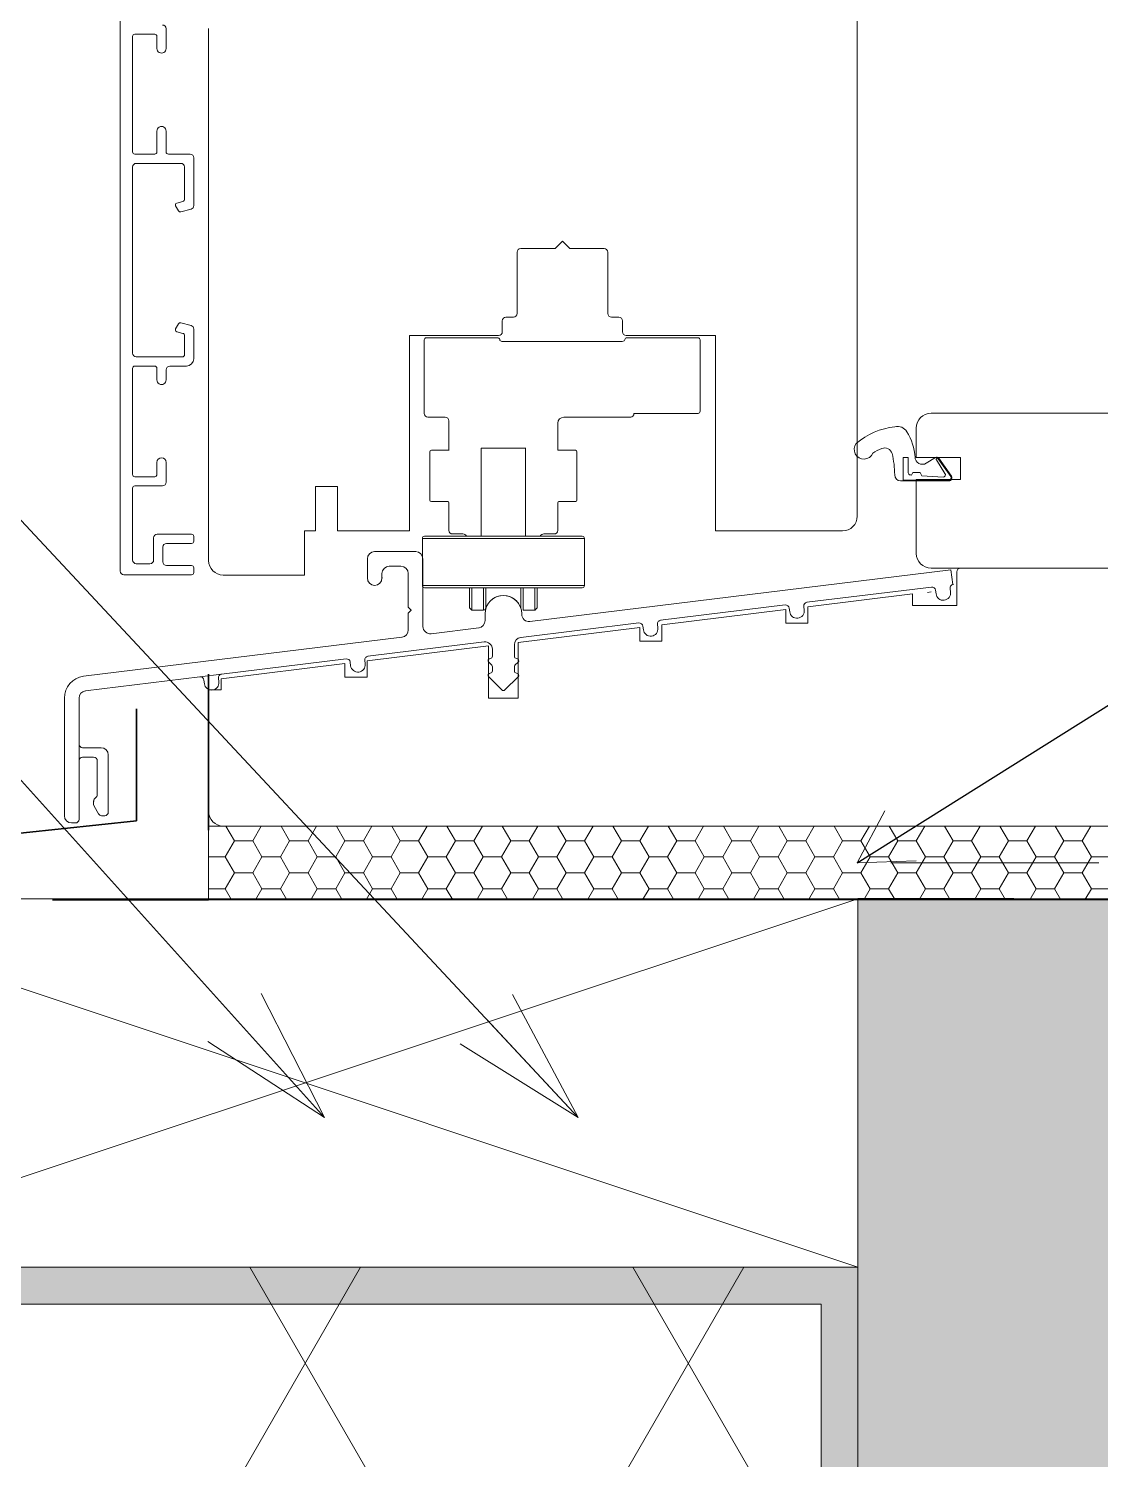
# Model space of a CAD drawing. Header units: millimetres. Extents: x 1016 to 3347, y -920 to 918.
# Drawn here: x 1991.4 to 2136.8, y -96.1 to 98 of the extents above; entities that cross this region are included whole.
import ezdxf

# ---------------------------------------------------------------- set-up
doc = ezdxf.new("R2010")
doc.units = ezdxf.units.MM
doc.header["$MEASUREMENT"] = 0
doc.linetypes.add('Dashed', pattern=[42.333333333324, 21.166666666662, -21.166666666662])
doc.linetypes.add('Hidden Line (2)', pattern=[39.122222328186, 28.222222328186, -10.9])
for name, color, linetype, lineweight in [('0_Pen_No__1', 7, 'Continuous', 13), ('0_Pen_No__21', 7, 'Continuous', 35), ('Annotation - Label_Pen_No__2', 8, 'Continuous', 15), ('New_0_Pen_No__1', 7, 'Continuous', 13), ('New_0_Pen_No__26', 5, 'Continuous', 35), ('New_Drawing & Figure_Pen_No__1', 7, 'Continuous', 13), ('New_Structural - Bearing_Pen_No__1', 7, 'Continuous', 13)]:
    doc.layers.add(name, color=color, linetype=linetype, lineweight=lineweight)
for name, color, linetype, lineweight, true_color in [('0_Pen_No__145', 7, 'Continuous', 20, 0x0077b0), ('katused_KONSTR_Pen_No__161', 7, 'Continuous', 13, 0x6a6a6a), ('New_Drawing & Figure_Pen_No__61', 7, 'Continuous', 20, 0x6a6a6a)]:
    doc.layers.add(name, color=color, linetype=linetype, lineweight=lineweight, true_color=true_color)
doc.dimstyles.new('GENERATED_STYLE__1', dxfattribs={"dimtxt": 0.18, "dimasz": 7.6, "dimexe": 0.18, "dimexo": 0.0625, "dimgap": 0, "dimtad": 0, "dimtih": 1, "dimtoh": 1, "dimdec": 4, "dimzin": 0, "dimdsep": 46, "dimcen": 0.09, "dimadec": 0, "dimazin": 0, "dimtfac": 1, "dimtdec": 4, "dimtmove": 0, "dimatfit": 3, "dimldrblk": 'ARROWHEAD_14', "dimfxl": 0, "dimtolj": 1, "dimtzin": 0, "dimarcsym": 0})
doc.dimstyles.new('GENERATED_STYLE__2', dxfattribs={"dimtxt": 0.18, "dimasz": 18.24, "dimexe": 0.18, "dimexo": 0.0625, "dimgap": 0, "dimtad": 0, "dimtih": 1, "dimtoh": 1, "dimdec": 4, "dimzin": 0, "dimdsep": 46, "dimcen": 0.09, "dimadec": 0, "dimazin": 0, "dimtfac": 1, "dimtdec": 4, "dimtmove": 0, "dimatfit": 3, "dimldrblk": 'ARROWHEAD_3', "dimfxl": 0, "dimtolj": 1, "dimtzin": 0, "dimarcsym": 0})

# ---------------------------------------------------------------- blocks, each defined once
blk = doc.blocks.new('ARROWHEAD_3')
at = {"color": 0, "linetype": 'Continuous', "lineweight": 0}
blk.add_line((0, 0), (-1, 0), dxfattribs=at)
at = {"color": 0, "linetype": 'Continuous', "lineweight": 0, "flags": 128}
blk.add_lwpolyline([(-1, 0.2679), (0, 0), (-1, -0.2679)], dxfattribs=at)
blk = doc.blocks.new('ARROWHEAD_14')
at = {"color": 0, "linetype": 'Continuous', "lineweight": 0}
blk.add_line((0, 0), (-1, 0), dxfattribs=at)
at = {"color": 0, "linetype": 'Continuous', "lineweight": 0, "flags": 128}
blk.add_lwpolyline([(-0.9093, 0.525), (0, 0), (-0.9093, -0.525)], dxfattribs=at)

msp = doc.modelspace()

# ---------------------------------------------------------------- hatches: boundary and pattern name
at = {"layer": 'katused_KONSTR_Pen_No__161', "linetype": 'Continuous', "lineweight": 13, "true_color": 0x6a6a6a}
h = msp.add_hatch(dxfattribs=at)
h.set_pattern_fill('Hexagonal_0001', color=251, style=0, pattern_type=2)
h.set_pattern_definition([(359.9999999999998, (1996.850432478696, -16.48381253757303), (0, 4.330127083446177), [2.500000037253468, -5.000000074506937]), (359.9999999999998, (2000.600432534576, -18.64887604043707), (0, 4.330127083446177), [2.500000037253468, -5.000000074506937]), (300.0000000000049, (1999.350432515949, -16.48381253757304), (3.750000055880221, 2.165063541723067), [2.500000037253069, -5.000000074506138]), (300.0000000000049, (1999.350432515949, -20.81393954330109), (3.750000055880221, 2.165063541723067), [2.500000037253069, -5.000000074506138]), (239.9999999999942, (1996.850432478696, -16.48381253757303), (-3.750000055880191, 2.165063541723119), [2.500000037253069, -5.000000074506137]), (239.9999999999942, (1996.850432478696, -20.81393954330108), (-3.750000055880191, 2.165063541723119), [2.500000037253069, -5.000000074506137])])
h.paths.add_polyline_path([(2015.849747119788, -20.14789550062424), (2015.849747119788, -10.14749472978571), (2199.849886926403, -10.14749472978571), (2199.849886926403, -20.14789550062424)])
at = {"layer": 'New_Drawing & Figure_Pen_No__61', "linetype": 'Continuous', "lineweight": 0, "true_color": 0x1a1a1a}
msp.add_hatch(color=250, dxfattribs=at).paths.add_polyline_path([(2103.934953560052, -219.9999898254714, -0.414213562373095), (2098.934953560054, -214.9999898254715), (2098.934953560054, -74.99998982547108), (1958.934953560053, -74.99998982547108, -0.414213562373095), (1953.934953560054, -69.99998982547106), (2098.934953560054, -69.99998982547106), (2103.934953560052, -69.99998982547106), (2103.934953560052, -74.99998982547108)])
at = {"layer": 'New_Structural - Bearing_Pen_No__1', "linetype": 'Continuous', "lineweight": 13}
h = msp.add_hatch(dxfattribs=at)
h.set_pattern_fill('Structural_Concrete_0001', style=0, pattern_type=2)
h.set_pattern_definition([(0, (0, 0), (0, 62.35383155021313), [6.000000238420001, -30.0000011921]), (0, (18.00000071526, 31.17691450028022), (0, 62.35383155021313), [6.000000238420001, -30.0000011921]), (60.00000000000014, (0, 0), (-54.00000214578026, 31.17691577510644), [6.000000238420001, -30.00000119210001]), (60.00000000000014, (36.00000143052001, 0), (-54.00000214578026, 31.17691577510644), [6.000000238420001, -30.00000119210001]), (120.0000000000003, (6.000000238420001, 0), (54.00000214578004, 31.17691577510681), [6.00000023842, -30.0000011921]), (120.0000000000003, (42.00000166894001, 0), (54.00000214578004, 31.17691577510681), [6.00000023842, -30.0000011921]), (0, (0, 6.000000238420001), (0, 12.00000047684), [0, -12.00000047684, 0, -18.00000071526]), (44.99999999999999, (6.000000238420001, 6.000000238420001), (-8.485281711415366, 8.485281711415373), [0, -9.000000357630002, 0, -15.00000059605])])
h.paths.add_polyline_path([(2103.934953560052, -19.99998982547113), (2103.934953560052, -99.99999372421111), (3347.394324125064, -99.99999372421111), (3347.394324125064, -19.99998982547113)])
h = msp.add_hatch(dxfattribs=at)
h.set_pattern_fill('Batt_Insulation_0001', style=0, pattern_type=2)
h.set_pattern_definition([(119.9999999999999, (2028.934974223016, -713.0580043347061), (38.97114317029979, 22.49999999999991), []), (59.99999999999974, (2028.934974223016, -713.0580043347061), (-38.97114317029964, 22.50000000000018), [])])
h.paths.add_polyline_path([(2103.934980428622, -919.999993724209), (1953.934968017408, -919.999993724209), (1953.934968017408, -69.99998982547106), (2103.934980428622, -69.99998982547106)])

# ---------------------------------------------------------------- linework, layer by layer
at = {"layer": '0_Pen_No__1', "color": 7, "linetype": 'Continuous', "lineweight": 13}
for p, q in [((2003.851831785128, 24.45100322112825), (2003.85181502135, 119.4639346544284)), ((2103.849786925012, 31.89960812963455), (2103.849786924983, 117.8996081373691)), ((2008.55181821315, 97.27711891572865), (2005.851819074437, 97.27711891572865)), ((2010.101818374026, 98.0271167103286), (2010.101818374026, 95.3432536665284)), ((2015.849786924989, 98.04283341058206), (2015.849786924989, 25.89960812962811)), ((2005.551818652734, 96.9771212880286), (2005.551821446645, 81.31549795902826)), ((2008.851819566147, 95.3432536665284), (2008.851819566147, 96.9771212880286)), ((2008.851819566147, 81.31549795902826), (2008.851819566147, 84.15188556352815)), ((2010.101818374026, 84.15188556352815), (2010.101818374026, 81.31549795902826)), ((2005.851820937026, 81.01550033132798), (2008.55181821315, 81.01550033132798)), ((2012.099838710143, 79.76549779812837), (2006.051822459924, 79.76549779812837)), ((2010.401819727051, 81.01550033132798), (2013.34971644603, 81.01550033132843)), ((2013.849715596749, 80.51551794452827), (2013.849892548038, 75.45274039542792)), ((2005.551822378025, 79.26550051012838), (2005.551826103344, 54.00213515202812)), ((2012.599912366526, 74.89826818742817), (2012.599759629624, 79.27446355862821)), ((2011.797527677047, 73.2987216655283), (2011.383431858051, 74.01595553202833)), ((2011.535226261842, 74.38243469042804), (2012.377667135227, 74.60851138272817)), ((2013.849892548038, 75.45274039542792), (2013.849892548038, 74.04073988832805)), ((2013.479118129838, 73.55752130782834), (2012.078712588832, 73.18228399192827)), ((2058.199768925008, 68.1996027065206), (2062.849786924986, 68.1996027065206)), ((2062.849786924986, 68.1996027065206), (2063.849786924991, 69.19959870652303)), ((2063.849786924991, 69.19959870652303), (2064.849786924996, 68.19960270652147)), ((2064.849786924996, 68.19960270652147), (2069.499772925, 68.19960270652147)), ((2057.699768924992, 59.39960270652134), (2057.699768924992, 67.69960270652065)), ((2069.999772924988, 67.69960270652153), (2069.999772924988, 59.39960270652244)), ((2055.699768924982, 56.89960721928134), (2055.699768924982, 58.39960270652145)), ((2056.199768924999, 58.89960270652139), (2057.199768925003, 58.89960270652139)), ((2070.499804925008, 58.89960270652228), (2071.499804924984, 58.89960270652228)), ((2071.999804925, 58.39960270652234), (2071.999804925, 56.89960721928222)), ((2011.383379704044, 57.29323541562836), (2011.797473660338, 58.01046928202824)), ((2012.377614981248, 56.7006795648286), (2011.535174107835, 56.92675625722821)), ((2012.078658572151, 58.12690323032798), (2013.479064113128, 57.75166591442815)), ((2012.599767080233, 53.80212431592835), (2012.599858349845, 56.41091903492823)), ((2013.849836668627, 57.26845105922806), (2013.849836668627, 55.85645055212818)), ((2043.099786924999, 29.89960812963011), (2043.099786924999, 56.39960828355295)), ((2043.099786924999, 56.39960828355295), (2055.199768881026, 56.39960721928139)), ((2072.499804968985, 56.39960721928227), (2084.599786924984, 56.39960828355562)), ((2084.599786924984, 56.39960828355562), (2084.599786924984, 29.89960812963277)), ((2013.849836668627, 55.85645055212818), (2013.849745399043, 53.25210196712816)), ((2045.117730992346, 55.80968281574661), (2045.117730992346, 53.26899700281507)), ((2055.08249872618, 56.10664609258276), (2045.38464774278, 56.10664609258276)), ((2045.38464774278, 56.10664609258276), (2045.434647742767, 56.10664609258276)), ((2053.234727225871, 56.10664609258276), (2045.414694269184, 56.10664609258276)), ((2045.414694269184, 56.10664609258276), (2045.4646942692, 56.10664609258276)), ((2053.234727225871, 56.10664609258276), (2055.049502806541, 56.10664609258276)), ((2055.049502806541, 56.10664609258276), (2055.099502806557, 56.10664609258276)), ((2055.346466083379, 55.84267873539517), (2055.396466083367, 55.84267873539517)), ((2055.346466083379, 55.84267873539517), (2055.396466083367, 55.84267873539517)), ((2055.643429360217, 55.61170729785569), (2056.33634367284, 55.61170729785569)), ((2057.128245744409, 55.61170729785569), (2056.33634367284, 55.61170729785569)), ((2056.33634367284, 55.61170729785569), (2056.386343672828, 55.61170729785569)), ((2056.33634367284, 55.61170729785569), (2056.386343672828, 55.61170729785569)), ((2071.943413666546, 55.61170729785569), (2057.128245744409, 55.61170729785569)), ((2057.128245744409, 55.61170729785569), (2057.178245744397, 55.61170729785569)), ((2071.31649119323, 55.61170729785569), (2070.491593202022, 55.61170729785569)), ((2070.491593202022, 55.61170729785569), (2070.54159320201, 55.61170729785569)), ((2072.207381023746, 55.67769913715281), (2072.306368782692, 55.84267873539517)), ((2072.306368782692, 55.84267873539517), (2072.356368782679, 55.84267873539517)), ((2072.306368782692, 55.84267873539517), (2072.356368782679, 55.84267873539517)), ((2072.60333205953, 56.10664609258276), (2074.385111720532, 56.10664609258276)), ((2082.238140596886, 56.10664609258276), (2072.636327979169, 56.10664609258276)), ((2072.636327979169, 56.10664609258276), (2072.686327979185, 56.10664609258276)), ((2082.238140596886, 56.10664609258276), (2074.385111720532, 56.10664609258276)), ((2074.385111720532, 56.10664609258276), (2074.435111720548, 56.10664609258276)), ((2074.385111720532, 56.10664609258276), (2074.435111720548, 56.10664609258276)), ((2082.535103873725, 55.80968281574661), (2082.535103873725, 52.27911941336117)), ((2006.051826185243, 53.50213600142806), (2012.299767589824, 53.50213600142806)), ((2045.117730992346, 53.26899700281507), (2045.167730992362, 53.26899700281507)), ((2045.117730992346, 51.32223774355582), (2045.117730992346, 53.26899700281507)), ((2045.117730992346, 53.26899700281507), (2045.167730992362, 53.26899700281507)), ((2005.551827034638, 51.95213584042824), (2005.551829828549, 37.5521370191283)), ((2008.551827526348, 52.25213719352828), (2005.851826525046, 52.25213533082807)), ((2008.851827016728, 50.37736994962838), (2008.851827016728, 51.95213584042824)), ((2010.101827687252, 51.75213618022823), (2010.101827687223, 50.37736994962838)), ((2012.849745235131, 52.25213719352828), (2010.601826837942, 52.25213719352828)), ((2045.117730992346, 45.84491508191113), (2045.117730992346, 51.32223774355582)), ((2045.117730992346, 51.32223774355582), (2045.167730992362, 51.32223774355582)), ((2082.535103873725, 52.27911941336117), (2082.585103873712, 52.27911941336117)), ((2082.535103873725, 52.27911941336117), (2082.535103873725, 46.14187835874728)), ((2045.117730992346, 45.81191916226257), (2045.117730992346, 45.84491508191113)), ((2045.117730992346, 45.84491508191113), (2045.167730992362, 45.84491508191113)), ((2045.117730992346, 45.84491508191113), (2045.167730992362, 45.84491508191113)), ((2045.117730992346, 45.84491508191113), (2045.167730992362, 45.84491508191113)), ((2045.117730992346, 45.84491508191113), (2045.167730992362, 45.84491508191113)), ((2045.117730992346, 45.81191916226257), (2045.167730992362, 45.81191916226257)), ((2045.117730992346, 45.81191916226257), (2045.167730992362, 45.81191916226257)), ((2045.117730992346, 45.81191916226257), (2045.167730992362, 45.81191916226257)), ((2045.117730992346, 45.81191916226257), (2045.167730992362, 45.81191916226257)), ((2045.117730992346, 45.81191916226257), (2045.167730992362, 45.81191916226257)), ((2045.117730992346, 45.81191916226257), (2045.167730992362, 45.81191916226257)), ((2047.955380082116, 45.31698036753595), (2045.612669787077, 45.31698036753595)), ((2045.612669787077, 45.31698036753595), (2045.662669787092, 45.31698036753595)), ((2048.450318876847, 40.82953529534494), (2048.450318876847, 44.82204157280867)), ((2064.024392950913, 45.31698036753595), (2073.065274934593, 45.31698036753595)), ((2073.065274934593, 45.31698036753595), (2073.115274934609, 45.31698036753595)), ((2073.560213729324, 45.84491508191113), (2082.238140596886, 45.84491508191113)), ((2082.238140596886, 45.84491508191113), (2082.288140596874, 45.84491508191113)), ((2082.535103873725, 46.14187835874728), (2082.585103873712, 46.14187835874728)), ((2113.849886926389, 45.84933965203808), (2196.849886926389, 45.8493396520463)), ((2063.232490879373, 44.52507829597274), (2063.232490879373, 40.82953529534494)), ((2111.84988692638, 39.84933965351311), (2111.84988692638, 43.84933965203808)), ((2046.074612662168, 40.82953529534494), (2048.450318876847, 40.82953529534494)), ((2048.450318876847, 40.82953529534494), (2048.500318876862, 40.82953529534494)), ((2052.838776190087, 41.12649857218109), (2058.844033566104, 41.12649857218109)), ((2052.838776190087, 29.18197565943781), (2052.838776190087, 41.12649857218109)), ((2052.838776190087, 41.12649857218109), (2052.888776190103, 41.12649857218109)), ((2058.844033566104, 41.12649857218109), (2058.89403356612, 41.12649857218109)), ((2058.844033566104, 29.18197565943781), (2058.844033566104, 41.12649857218109)), ((2058.844033566104, 41.12649857218109), (2058.89403356612, 41.12649857218109)), ((2063.232490879373, 40.82953529534494), (2065.608197094051, 40.82953529534494)), ((2063.232490879373, 40.82953529534494), (2063.28249087936, 40.82953529534494)), ((2065.608197094051, 40.82953529534494), (2065.658197094039, 40.82953529534494)), ((2008.851828879345, 37.552137950428), (2008.851828879345, 39.18600277792805)), ((2010.101829549925, 39.18600370922842), (2010.101829549925, 36.50213694012838)), ((2045.876637144276, 40.63155977745403), (2045.876637144276, 34.0653717674102)), ((2065.806172611944, 40.63155977745403), (2065.806172611944, 34.0653717674102)), ((2110.774121028286, 39.84933965351401), (2110.074121028263, 39.84933965351401)), ((2110.074121028263, 39.84933965351401), (2110.074121028263, 36.78933965351372)), ((2110.774121028286, 37.78286258713859), (2110.774121028286, 39.84933965351401)), ((2117.849886911629, 39.84933965351401), (2111.84988692638, 39.84933965351311)), ((2111.850698780828, 39.84933965351401), (2117.849886911629, 39.84933965351401)), ((2113.209973943001, 39.0794470593201), (2114.448946166918, 39.84541920559481)), ((2114.579975638422, 39.51911322567203), (2115.739276033524, 37.68763569422129)), ((2116.528058162019, 37.27714834878037), (2114.837782698161, 39.6911118833283)), ((2114.91969790258, 39.74846952696365), (2116.609973366438, 37.33450599241594)), ((2117.849886911629, 36.84933965351411), (2117.849886911629, 39.84933965351401)), ((2117.849886911629, 39.84933965351401), (2117.849886911629, 36.84933965351411)), ((2005.851830250251, 37.25213752872825), (2008.55182938905, 37.25213846012831)), ((2111.186883639122, 37.47503498243954), (2111.054966952552, 37.48347467592139)), ((2111.374121028278, 37.79933965351368), (2111.186883639122, 37.47503498243954)), ((2112.374121028282, 37.79933965351323), (2111.374121028278, 37.79933965351368)), ((2112.614075160267, 37.38372690541581), (2112.374121028282, 37.79933965351323)), ((2115.486574101781, 37.19995174229407), (2112.614075160267, 37.38372690541581)), ((2005.551829828549, 35.70463796892831), (2005.551831691251, 25.95100316502785)), ((2009.601830399348, 36.00213685822795), (2005.851819074437, 36.0021377895281)), ((2030.349786924987, 29.89960812962922), (2030.349786924987, 35.89960811486081)), ((2030.349786924987, 35.89960811486081), (2033.349786925002, 35.89960811486081)), ((2033.349786925002, 35.89960811486081), (2033.349786925002, 29.89960812962922)), ((2110.857582957366, 36.68933965351351), (2109.72420956965, 36.68933965351351)), ((2110.857582957366, 36.68933965351307), (2109.72420956965, 36.68933965351351)), ((2110.074121028263, 36.78933965351372), (2116.27412102827, 36.78933965351195)), ((2113.632358454326, 36.68933965351351), (2110.857582957366, 36.68933965351351)), ((2113.632358454326, 36.6893396535124), (2110.857582957366, 36.68933965351307)), ((2111.849886926408, 28.84933965351322), (2111.84988692638, 36.84933965351323)), ((2111.84988692638, 36.84933965351323), (2117.849886911629, 36.84933965351411)), ((2117.849886911629, 36.84933965351411), (2111.84988692638, 36.84933965351411)), ((2116.27412102827, 36.6893396535124), (2113.632358454326, 36.68933965351351)), ((2116.27412102827, 36.68933965351262), (2113.632358454326, 36.6893396535124)), ((2045.876637144276, 34.0653717674102), (2045.926637144263, 34.0653717674102)), ((2046.074612662168, 33.86739624951951), (2048.318335198261, 33.86739624951951)), ((2048.318335198261, 33.86739624951951), (2048.368335198249, 33.86739624951951)), ((2048.450318876847, 33.70241665127715), (2048.450318876847, 29.97387773100102)), ((2063.232490879373, 33.70241665127715), (2063.232490879373, 29.97387773100102)), ((2063.364474557958, 33.86739624951951), (2065.608197094051, 33.86739624951951)), ((2065.608197094051, 33.86739624951951), (2065.658197094039, 33.86739624951951)), ((2065.806172611944, 34.0653717674102), (2065.856172611931, 34.0653717674102)), ((2008.901827863142, 29.45100292382818), (2013.549738458026, 29.45100292382863)), ((2013.849737948434, 29.15100250212799), (2013.849737948434, 28.50100267492817)), ((2028.849786924995, 23.89960812962899), (2028.849786924995, 29.89960812962922)), ((2028.849786924995, 29.89960812962922), (2030.349786924987, 29.89960812962922)), ((2033.349786925002, 29.89960812962922), (2043.099786924999, 29.89960812963011)), ((2066.532082844206, 29.18197565943781), (2045.150726912014, 29.18197565943781)), ((2045.150726912014, 29.18197565943781), (2045.200726912001, 29.18197565943781)), ((2048.450318876847, 29.97387773100102), (2048.500318876862, 29.97387773100102)), ((2050.364082216462, 29.47893893627396), (2048.945257671577, 29.47893893627396)), ((2048.945257671577, 29.47893893627396), (2048.995257671565, 29.47893893627396)), ((2062.737552084642, 29.47893893627396), (2061.318727539757, 29.47893893627396)), ((2061.318727539757, 29.47893893627396), (2061.368727539745, 29.47893893627396)), ((2063.232490879373, 29.97387773100102), (2063.28249087936, 29.97387773100102)), ((2084.599786924984, 29.89960812963277), (2101.849786925002, 29.89960812963366)), ((2008.401826849835, 25.95100304862807), (2008.401826849835, 28.95100284182806)), ((2009.651827520444, 27.70100286982835), (2009.651827520444, 25.70100300762812)), ((2013.549738458026, 28.20100271892812), (2010.151826671049, 28.20100295172834)), ((2066.829046121044, 28.88501238260188), (2044.853763635175, 28.88501238260188)), ((2044.853763635175, 28.88501238260188), (2044.903763635163, 28.88501238260188)), ((2044.853763635175, 22.48380397080019), (2044.853763635175, 28.88501238260188)), ((2044.853763635175, 28.88501238260188), (2044.903763635163, 28.88501238260188)), ((2066.829046121044, 22.48380397080019), (2066.829046121044, 28.88501238260188)), ((2066.829046121044, 28.88501238260188), (2066.879046121031, 28.88501238260188)), ((2111.849886926408, 26.84933965203795), (2111.849886926408, 28.84933965351322)), ((2006.05183177315, 25.45100319942817), (2007.901827699229, 25.45100308302839)), ((2037.393792146006, 23.51077895752085), (2037.393792146006, 26.10394871879418)), ((2037.393792146006, 26.10394871879418), (2037.443792146022, 26.10394871879418)), ((2038.378540156615, 27.08869672940417), (2043.942366416574, 27.08869672940417)), ((2043.942366416574, 27.08869672940417), (2043.992366416561, 27.08869672940417)), ((2044.927114427183, 26.10394871879418), (2044.927114427183, 16.9293797532768)), ((2013.549738458026, 23.9510027498282), (2004.351831867027, 23.95100330282829)), ((2010.151826671049, 25.20100292562799), (2013.549738458026, 25.20100275102832)), ((2013.849737948434, 24.90100273682816), (2013.849737948434, 24.25100273502823)), ((2017.849786924999, 23.8996081296281), (2028.849786924995, 23.89960812962899)), ((2039.379700634087, 24.11804023073039), (2039.379700634087, 23.51077895752085)), ((2039.379700634087, 23.51077895752085), (2039.429700634074, 23.51077895752085)), ((2041.956457928493, 25.1027882413406), (2040.364448644696, 25.1027882413406)), ((2040.364448644696, 25.1027882413406), (2040.414448644683, 25.1027882413406)), ((2042.941205939102, 19.55537444823707), (2042.941205939102, 24.11804023073039)), ((2042.941205939102, 24.11804023073039), (2042.991205939118, 24.11804023073039)), ((2059.435735116822, 17.60229089386045), (2116.552526848737, 24.61449592999365)), ((2129.84988692638, 24.84933965203995), (2113.849886926389, 24.84933965203795)), ((2116.796975169892, 22.62362411898389), (2116.552526848737, 24.61449592999365)), ((2117.349886926392, 24.34933965203889), (2117.349874627039, 19.7992080552758)), ((2117.349886926392, 24.34933965203889), (2117.399886926379, 24.34933965203889)), ((2197.849886926394, 24.84933965204439), (2117.84988692638, 24.84933965203884)), ((2066.829046121044, 22.48380397080019), (2044.853763635175, 22.48380397080019)), ((2044.853763635175, 22.48380397080019), (2044.903763635163, 22.48380397080019)), ((2066.532082844206, 22.18684069396382), (2045.150726912014, 22.18684069396382)), ((2045.150726912014, 22.18684069396382), (2045.200726912001, 22.18684069396382)), ((2051.254972046977, 19.44817936314158), (2051.254972046977, 22.18684069396382)), ((2051.254972046977, 22.18684069396382), (2051.304972046965, 22.18684069396382)), ((2051.551935323816, 19.15121608630499), (2051.551935323816, 22.18684069396382)), ((2051.551935323816, 22.18684069396382), (2051.601935323803, 22.18684069396382)), ((2053.168735386593, 19.15121608630499), (2053.168735386593, 22.18684069396382)), ((2053.168735386593, 22.18684069396382), (2053.21873538658, 22.18684069396382)), ((2053.465698663403, 19.3491916041959), (2053.465698663403, 22.18684069396382)), ((2053.465698663403, 22.18684069396382), (2053.515698663419, 22.18684069396382)), ((2058.217111092788, 19.3491916041959), (2058.217111092788, 22.18684069396382)), ((2058.217111092788, 22.18684069396382), (2058.267111092804, 22.18684069396382)), ((2058.514074369627, 19.15121608630499), (2058.514074369627, 22.18684069396382)), ((2058.514074369627, 22.18684069396382), (2058.564074369643, 22.18684069396382)), ((2060.130874432404, 19.15121608630499), (2060.130874432404, 22.18684069396382)), ((2060.130874432404, 22.18684069396382), (2060.18087443242, 22.18684069396382)), ((2060.427837709242, 19.44817936314158), (2060.427837709242, 22.18684069396382)), ((2060.427837709242, 22.18684069396382), (2060.47783770923, 22.18684069396382)), ((2113.925125037256, 22.27984394425819), (2097.020284188447, 20.21187312197692)), ((2113.872169571139, 21.61061951915966), (2113.372169571122, 21.55488893528745)), ((2114.532386310473, 21.3607458010221), (2114.466736443107, 21.85311980632698)), ((2114.466736443107, 21.85311980632698), (2114.516736443094, 21.85311980632698)), ((2116.436232464324, 22.09930680897987), (2116.501882331691, 21.60693280367476)), ((2116.501882331691, 21.60693280367476), (2116.551882331678, 21.60693280367476)), ((2042.941205939102, 19.55537444823707), (2043.335105143357, 19.14506277714945)), ((2051.551935323816, 19.15121608630499), (2051.254972046977, 19.44817936314158)), ((2051.254972046977, 19.44817936314158), (2051.304972046965, 19.44817936314158)), ((2060.427837709242, 19.44817936314158), (2060.130874432404, 19.15121608630499)), ((2094.06604015662, 19.85079885141982), (2077.177611774645, 17.76641556229541)), ((2096.593560050523, 19.65384924929814), (2096.659209917889, 19.16147524399281)), ((2097.020284188447, 20.21187312197692), (2097.070284188463, 20.21187312197692)), ((2111.34777462705, 21.3455400265612), (2097.147774627033, 19.60199831021581)), ((2097.147774627033, 19.60199831021581), (2097.147774627033, 17.36807242263594)), ((2111.34777462705, 19.79920805527491), (2111.34777462705, 21.3455400265612)), ((2117.349874627039, 19.7992080552758), (2111.34777462705, 19.79920805527491)), ((2043.335105143357, 19.14506277714945), (2042.941205939102, 18.75116357290518)), ((2042.941205939102, 18.75116357290518), (2042.991205939118, 18.75116357290518)), ((2042.941205939102, 16.45341821481527), (2042.941205939102, 18.75116357290518)), ((2042.941205939102, 18.75116357290518), (2042.991205939118, 18.75116357290518)), ((2043.335105143357, 19.14506277714945), (2043.385105143344, 19.14506277714945)), ((2053.168735386593, 19.15121608630499), (2051.551935323816, 19.15121608630499)), ((2051.551935323816, 19.15121608630499), (2051.601935323803, 19.15121608630499)), ((2053.363122384739, 17.73359062860824), (2053.363122384739, 18.65268877184456)), ((2053.363122384739, 18.65268877184456), (2053.413122384726, 18.65268877184456)), ((2058.336099838315, 18.65268877184456), (2058.336099838315, 18.58703890447022)), ((2058.336099838315, 18.58703890447022), (2058.386099838331, 18.58703890447022)), ((2060.130874432404, 19.15121608630499), (2058.514074369627, 19.15121608630499)), ((2058.514074369627, 19.15121608630499), (2058.564074369643, 19.15121608630499)), ((2060.130874432404, 19.15121608630499), (2060.18087443242, 19.15121608630499)), ((2077.177611774645, 17.76641556229541), (2077.227611774661, 17.76641556229541)), ((2094.147774627048, 19.23364442649444), (2077.34777462703, 17.17086267757595)), ((2094.147774627048, 17.36807242263594), (2094.147774627048, 19.23364442649444)), ((2094.689713896671, 18.91528824134014), (2094.624064029305, 19.40766224664547)), ((2094.624064029305, 19.40766224664547), (2094.674064029292, 19.40766224664547)), ((2096.659209917889, 19.16147524399281), (2096.709209917905, 19.16147524399281)), ((2044.927114427183, 16.9293797532768), (2044.97711442717, 16.9293797532768)), ((2046.043162172524, 15.94463174266658), (2052.493261642028, 16.74884261799803)), ((2052.493261642028, 16.74884261799803), (2052.543261642044, 16.74884261799803)), ((2074.347774627044, 16.80250879385503), (2057.849608552759, 14.77678761125456)), ((2074.223367742818, 17.40534129173832), (2058.204800103582, 15.43584527051789)), ((2074.347774627044, 14.93693678999608), (2074.347774627044, 16.80250879385503)), ((2074.830629016035, 16.486243148502), (2074.764979148669, 16.97861715380733)), ((2074.764979148669, 16.97861715380733), (2074.814979148656, 16.97861715380733)), ((2076.750887636721, 17.22480415645955), (2076.800125037253, 16.73243015115467)), ((2076.800125037253, 16.73243015115467), (2076.850125037269, 16.73243015115467)), ((2077.34777462703, 17.17086267757595), (2077.34777462703, 14.93693678999608)), ((2097.147774627033, 17.36807242263594), (2094.147774627048, 17.36807242263594)), ((1998.906557398002, 10.16744341375397), (2042.07134519642, 15.46867020420506)), ((2053.849608552768, 14.28564909961882), (2037.349617332595, 12.25970381716324)), ((2053.248235116841, 14.82858399730858), (2037.475854480236, 12.89191290977532)), ((2042.07134519642, 15.46867020420506), (2042.121345196407, 15.46867020420506)), ((2053.849608552768, 7.220307037970164), (2053.849608552768, 14.28564909961882)), ((2054.364282862182, 12.89191290977532), (2054.364282862182, 13.84383598669836)), ((2054.364282862182, 13.84383598669836), (2054.414282862198, 13.84383598669836)), ((2057.334939360872, 14.45109725990812), (2057.334939360872, 12.89191290977532)), ((2057.849608552759, 14.77678761125456), (2057.849608552759, 7.220307037970164)), ((2058.204800103582, 15.43584527051789), (2058.25480010357, 15.43584527051789)), ((2077.34777462703, 14.93693678999608), (2074.347774627044, 14.93693678999608)), ((2034.34961733261, 11.8913499334401), (2017.54961733262, 9.828568184593545)), ((2034.521610448409, 12.53083863921822), (2017.616769599599, 10.46286781693717)), ((2034.34961733261, 10.06243413747598), (2034.34961733261, 11.8913499334401)), ((2035.128871721597, 11.61174049598235), (2035.079634321065, 12.10411450128723)), ((2035.079634321065, 12.10411450128723), (2035.129634321081, 12.10411450128723)), ((2037.049130342283, 12.3503015039399), (2037.098367742815, 11.85792749863501)), ((2037.098367742815, 11.85792749863501), (2037.148367742831, 11.85792749863501)), ((2037.349617332595, 12.25970381716324), (2037.349617332595, 10.06243413747598)), ((2037.475854480236, 12.89191290977532), (2037.525854480223, 12.89191290977532)), ((2054.265808061119, 11.67739036335624), (2053.855496390029, 12.08770203444387)), ((2053.855496390029, 12.08770203444387), (2053.905496390045, 12.08770203444387)), ((2057.334939360872, 12.89191290977532), (2057.384939360859, 12.89191290977532)), ((2057.843725833025, 12.08770203444387), (2057.417001695072, 11.67739036335624)), ((2057.417001695072, 11.67739036335624), (2057.467001695089, 11.67739036335624)), ((2014.662525567773, 10.10179354638008), (1999.152744400662, 8.197947392533989)), ((2014.662525567773, 10.10179354638008), (2017.616769599599, 10.46286781693717)), ((2017.190045461647, 9.904843944257946), (2017.255695329042, 9.41246993895306)), ((2017.54961733262, 9.828568184593545), (2017.54961733262, 8.331298504905993)), ((2017.616769599599, 10.46286781693717), (2017.666769599587, 10.46286781693717)), ((2017.616769599599, 10.46286781693717), (2017.666769599587, 10.46286781693717)), ((2037.349617332595, 10.06243413747598), (2034.34961733261, 10.06243413747598)), ((2053.855496390029, 10.10179354638008), (2055.644455275982, 8.312834660438417)), ((2054.364282862182, 10.90600442171152), (2054.364282862182, 11.46402829439075)), ((2054.364282862182, 11.46402829439075), (2054.414282862198, 11.46402829439075)), ((2056.054766947072, 8.312834660438417), (2057.843725833025, 10.10179354638008)), ((2057.334939360872, 11.46402829439075), (2057.334939360872, 10.90600442171152)), ((2057.334939360872, 10.90600442171152), (2057.384939360859, 10.90600442171152)), ((2057.843725833025, 10.10179354638008), (2057.893725833012, 10.10179354638008)), ((1999.152744400662, 8.197947392533989), (1999.202744400649, 8.197947392533989)), ((2015.286199307824, 9.166282936300396), (2015.220549440429, 9.658656941605726)), ((2015.220549440429, 9.658656941605726), (2015.270549440445, 9.658656941605726)), ((2017.54961733262, 8.331298504905993), (2015.849786924989, 8.331298504905993)), ((2015.849786924989, 8.331298504905993), (2015.849786924989, -8.147497484155108)), ((2017.255695329042, 9.41246993895306), (2017.305695329029, 9.41246993895306)), ((2055.644455275982, 8.312834660438417), (2055.694455275998, 8.312834660438417)), ((1996.29697516987, -8.739718389959572), (1996.29697516987, 7.213199381923774)), ((1996.29697516987, 7.213199381923774), (1996.346975169886, 7.213199381923774)), ((1998.282883657951, 7.213199381923774), (1998.282883657951, 0.9928744482368135)), ((2057.849608552759, 7.220307037970164), (2053.849608552768, 7.220307037970164)), ((1998.282883657951, 0.9928744482368135), (1998.332883657938, 0.9928744482368135)), ((1998.282883657951, 0.9928744482368135), (1998.282883657951, -1.288458443009732)), ((1998.775257663241, 0.4840879760885652), (2001.253540156612, 0.4840879760885652)), ((2001.253540156612, 0.4840879760885652), (2001.303540156628, 0.4840879760885652)), ((1998.282883657951, -1.288458443009732), (1998.282883657951, -9.232092395264457)), ((1998.282883657951, -1.288458443009732), (1998.332883657938, -1.288458443009732)), ((2000.268792146003, -0.796084437704847), (1998.775257663241, -0.796084437704847)), ((1998.775257663241, -0.796084437704847), (1998.825257663257, -0.796084437704847)), ((2000.761166151322, -5.900361626033801), (2000.761166151322, -1.288458443009732)), ((2000.761166151322, -1.288458443009732), (2000.811166151309, -1.288458443009732)), ((2002.254700634084, -0.5006600345216494), (2002.254700634084, -8.247344384654243)), ((2000.268792146003, -7.213358973513939), (2000.268792146003, -6.75380990189578)), ((2000.268792146003, -6.75380990189578), (2000.318792146019, -6.75380990189578)), ((2000.925290819752, -8.493531387306907), (2000.334442013398, -7.45954597616616)), ((2000.334442013398, -7.45954597616616), (2000.384442013385, -7.45954597616616)), ((1998.282883657951, -9.232092395264457), (1998.332883657938, -9.232092395264457)), ((2001.762326628765, -8.739718389959572), (2001.352014957676, -8.739718389959572)), ((2001.352014957676, -8.739718389959572), (2001.402014957692, -8.739718389959572)), ((2002.254700634084, -8.247344384654243), (2002.304700634071, -8.247344384654243)), ((1997.790509652632, -9.724466400569343), (1997.281723180479, -9.724466400569343)), ((1997.281723180479, -9.724466400569343), (1997.331723180495, -9.724466400569343)), ((2017.849786924999, -10.14749748415489), (2197.849886926394, -10.14749748414245))]:
    msp.add_line(p, q, dxfattribs=at)
for centre, radius, start, end in [((2005.851820368506, 96.9771171999319), 0.3000017157995541, 90.0002471475319, 179.9992192355067), ((2008.55181763684, 96.9771169863908), 0.3000019293384139, 0.0008215470215474306, 89.99988993349959), ((2009.601820858209, 98.0271202078018), 0.4999975158293118, 359.9995992171022, 90.00018733061435), ((2009.476818970087, 95.34325257748986), 0.6249994039402902, 179.9999001642055, 9.983579451466736e-05), ((2009.476818970087, 84.15188750348184), 0.6249994039423521, 359.9998221579755, 180.0001778420245), ((2005.851820401362, 81.31549928604679), 0.2999989547192782, 180.000253442752, 270.0001023046365), ((2006.051819230479, 79.2655009456842), 0.499996852454583, 89.9996299305152, 180.0000499113355), ((2008.551820281423, 81.31549961605), 0.2999992847289266, 269.9996049880764, 359.9996835314042), ((2010.401817921136, 81.31549987843871), 0.2999995471161679, 180.0003665809465, 270.0003449049593), ((2012.099841980317, 79.2654997929592), 0.49999800517985, 1.027231010992325, 90.00037473577073), ((2013.349714702156, 80.51549943639569), 0.5000008949360041, 0.002120871971638985, 89.99980016707393), ((2011.599938050481, 74.1409553521677), 0.2499997727908723, 105.0016813280738, 209.9999824661182), ((2012.299915274171, 74.89825765731142), 0.2999970925401962, 285.0211378648811, 0.002011123649949992), ((2013.349531447502, 74.04081058733894), 0.5003611055314936, 285.0099225797748, 359.9919043368703), ((2012.014008220249, 73.4237646930017), 0.2499991686078859, 210.0114974121586, 284.9999578818728), ((2058.199768925005, 67.69960270650755), 0.5000000000130456, 90, 180), ((2069.499772925, 67.6996027065333), 0.4999999999881766, 0, 90), ((2056.199768924995, 58.39960270650835), 0.5000000000130456, 90, 180), ((2057.199769298521, 59.39960233299146), 0.4999996264702108, 269.999957197946, 4.280340254664537e-05), ((2070.499804551486, 59.39960233301722), 0.4999996264950798, 179.9999571994218, 270.0000428024611), ((2071.499804924988, 58.39960270650923), 0.5000000000130456, 0, 90), ((2011.59988267169, 57.16823425979431), 0.2499976479078543, 149.9993828884855, 254.9989533172762), ((2012.013951472513, 57.88542512381989), 0.2499973693186996, 74.99928362446947, 149.9879651203704), ((2012.299859620058, 56.41093253402027), 0.2999987300906212, 359.9974218524155, 74.97825393020649), ((2013.349479363215, 57.26838004590684), 0.5003573104518234, 0.008131716123608298, 74.99018999362981), ((2055.19976892499, 56.89960721927312), 0.4999999999917303, 270, 0), ((2072.499804924988, 56.89960721927045), 0.4999999999881776, 180, 270), ((2006.051826328176, 54.0021362262615), 0.5000002248334692, 180.0001230980227, 269.9999836211177), ((2012.299768950851, 53.8021341309674), 0.2999981295424349, 269.9997400613989, 359.9981254539326), ((2012.849746496116, 53.2521360970367), 0.9999989035092173, 269.9999277507459, 359.9980444981402), ((2005.851825806634, 51.95213655883136), 0.2999987719975725, 89.99986279285386, 180.0001372054498), ((2008.551825453524, 51.9521356303314), 0.3000015632040456, 4.012533217237053e-05, 89.999604121899), ((2010.601827291695, 51.75213758908326), 0.49999960444523, 90.00005199625797, 180.0001614430223), ((2009.476827351976, 50.377369782598), 0.6250003352477275, 179.9999846877907, 1.531220934231425e-05), ((2113.849886926389, 43.84933965202853), 2.00000000000955, 90, 180), ((2110.093201993411, 34.22502034612409), 9.873645808245422, 96.67058187319103, 130.2514099254128), ((2109.301179579789, 42.57441698540295), 1.500000000011122, 31.52397583871446, 103.6862719569648), ((2104.10140875699, 39.38499957928975), 7.60000000001498, 3.63354173283415, 31.52397583841953), ((2104.753557614275, 40.95560106323668), 1.315354524076489, 142.2573486906353, 336.643547782696), ((2108.232158185829, 37.50440611484917), 3.706866006683398, 106.440214323752, 127.7817484858002), ((2107.597654068244, 40.14971228447465), 1.000000000000855, 13.99587610220801, 114.4937176562107), ((2009.476829214635, 39.18600284572238), 0.6250003352906378, 7.916035998645257e-05, 180.0000062149233), ((2096.924209569651, 37.48933965353699), 12.00000000000045, 0, 13.99587610202464), ((2112.684121028285, 39.93002257750145), 1.000000000022544, 180, 301.7256788154854), ((2114.632994687071, 39.5477177742207), 0.3500000000181142, 35.00000000191951, 121.7256788148538), ((2114.708879168291, 39.60511255450017), 0.1549580735933521, 33.70964711287699, 213.709647112877), ((2005.851828805917, 37.55213650609387), 0.299998977368877, 179.9999020173079, 270.0002758484971), ((2008.551830745813, 37.55213659365976), 0.2999981335345136, 269.9997408756295, 0.0002591252584834513), ((2109.724209569653, 37.4893396535152), 0.8000000000016882, 180, 270), ((2111.074121028241, 37.78286258709591), 0.2999999999549089, 180, 266.3393510667418), ((2115.505728177497, 37.49933965351364), 0.3000000000015743, 266.3393510622127, 38.87721113732188), ((2116.274121028327, 37.09933965348765), 0.4099999999750354, 270, 35.00000000659872), ((2116.274121028327, 37.09933965349237), 0.3099999999804272, 270, 35.00000000686054), ((2005.851819836168, 35.70213736000225), 0.3000004295268161, 90.00014547955024, 179.522414027791), ((2009.601829062391, 36.50213734576051), 0.5000004875343408, 270.0001532038618, 359.9999535180277), ((2101.849786925002, 31.89960812964321), 2.00000000000955, 270, 0), ((2008.901827774406, 28.95100199925622), 0.500000924571973, 89.99998983160738, 179.9999034485579), ((2013.549738249726, 29.15100322511996), 0.2999996987087353, 359.9998619185646, 89.99996021775172), ((2010.151827281409, 27.70100319076346), 0.4999997609652485, 90.00006994211022, 180.0000367764724), ((2013.549738493471, 28.5010021738918), 0.2999994549636925, 269.9999932304103, 9.56910708740268e-05), ((2006.0518312158, 25.95100272397788), 0.4999995245500183, 179.9999494593478, 270.0000638676343), ((2007.901827526024, 25.95100240683961), 0.4999993238112485, 270.0000198479094, 7.354363995907609e-05), ((2010.151827127278, 25.70100253246223), 0.4999996068344467, 179.9999455499567, 269.9999477199857), ((2017.849786924999, 25.89960812963765), 2.00000000000955, 180, 270), ((2113.849886926414, 26.84933965204394), 2.000000000005997, 180, 270), ((2004.351831595657, 24.4510031133573), 0.4999998105290833, 179.9999876503539, 270.0000310967784), ((2013.549738163865, 24.90100296645854), 0.2999997845699301, 359.999956143797, 89.9999438193203), ((2013.549738174096, 24.25100252416618), 0.2999997743381168, 270.0000542265474, 4.027171405720052e-05), ((2117.84988692638, 24.34933965205066), 0.4999999999881766, 90, 180), ((2017.849786924999, -8.147497484145338), 2.00000000000955, 180, 270)]:
    msp.add_arc(centre, radius, start, end, dxfattribs=at)
for points in [[(2045.117730992346, 55.80968281574661), (2045.117730992346, 55.97466241398897), (2045.24971467096, 56.10664609258298), (2045.414694269184, 56.10664609258298)], [(2055.049502806541, 56.10664609258276), (2055.181486485126, 56.10664609258276), (2055.31347016374, 56.00765833363752), (2055.346466083379, 55.84267873539495)], [(2055.643429360217, 55.61170729785569), (2055.478449761964, 55.61170729785569), (2055.346466083379, 55.71069505680137), (2055.346466083379, 55.84267873539517)], [(2072.207381023746, 55.67769913715281), (2072.141389184439, 55.64470321750426), (2072.042401425493, 55.61170729785569), (2071.943413666546, 55.61170729785569)], [(2072.306368782692, 55.84267873539517), (2072.339364702331, 56.00765833363752), (2072.471348380945, 56.10664609258298), (2072.60333205953, 56.10664609258298)], [(2082.238140596886, 56.10664609258276), (2082.403120195111, 56.10664609258276), (2082.535103873725, 55.97466241398897), (2082.535103873725, 55.80968281574661)], [(2045.612669787077, 45.31698036753595), (2045.348702429906, 45.31698036753595), (2045.117730992346, 45.54795180507498), (2045.117730992346, 45.84491508191113)], [(2047.955380082116, 45.31698036753595), (2048.219347439315, 45.31698036753595), (2048.450318876847, 45.11900484964504), (2048.450318876847, 44.82204157280867)], [(2063.232490879373, 44.52507829597274), (2063.232490879373, 44.98702117105125), (2063.59544599549, 45.31698036753595), (2064.024392950913, 45.31698036753595)], [(2073.560213729324, 45.84491508191113), (2073.560213729324, 45.5479518050752), (2073.329242291792, 45.31698036753573), (2073.065274934593, 45.31698036753573)], [(2082.535103873725, 46.14187835874728), (2082.535103873725, 45.97689876050492), (2082.403120195111, 45.84491508191135), (2082.238140596886, 45.84491508191135)], [(2045.876637144276, 40.63155977745403), (2045.876637144276, 40.76354345604783), (2045.942628983554, 40.82953529534517), (2046.074612662168, 40.82953529534517)], [(2065.608197094051, 40.82953529534494), (2065.740180772637, 40.82953529534494), (2065.806172611944, 40.76354345604783), (2065.806172611944, 40.63155977745403)], [(2046.074612662168, 33.86739624951951), (2045.942628983554, 33.86739624951951), (2045.876637144276, 33.93338808881641), (2045.876637144276, 34.0653717674102)], [(2048.318335198261, 33.86739624951951), (2048.38432703754, 33.86739624951951), (2048.450318876847, 33.80140441022262), (2048.450318876847, 33.70241665127715)], [(2063.232490879373, 33.70241665127715), (2063.232490879373, 33.80140441022262), (2063.298482718651, 33.86739624951951), (2063.364474557958, 33.86739624951951)], [(2065.806172611944, 34.0653717674102), (2065.806172611944, 33.93338808881641), (2065.740180772637, 33.86739624951951), (2065.608197094051, 33.86739624951951)], [(2044.853763635175, 28.88501238260188), (2044.853763635175, 29.04999198084379), (2044.985747313761, 29.18197565943803), (2045.150726912014, 29.18197565943803)], [(2048.945257671577, 29.47893893627396), (2048.681290314378, 29.47893893627396), (2048.450318876847, 29.67691445416487), (2048.450318876847, 29.97387773100102)], [(2050.364082216462, 29.47893893627396), (2050.562057734354, 29.47893893627396), (2050.727037332607, 29.34695525768016), (2050.826025091554, 29.18197565943803)], [(2060.856784664666, 29.18197565943781), (2060.955772423612, 29.34695525768016), (2061.120752021865, 29.47893893627396), (2061.318727539757, 29.47893893627396)], [(2063.232490879373, 29.97387773100102), (2063.232490879373, 29.67691445416487), (2063.001519441813, 29.47893893627396), (2062.737552084642, 29.47893893627396)], [(2066.532082844206, 29.18197565943781), (2066.697062442459, 29.18197565943781), (2066.829046121044, 29.04999198084401), (2066.829046121044, 28.88501238260188)], [(2037.393792146006, 26.10394871879418), (2037.393792146006, 26.6455601246296), (2037.836928750793, 27.08869672940417), (2038.378540156615, 27.08869672940417)], [(2043.942366416574, 27.08869672940417), (2044.483977822396, 27.08869672940417), (2044.927114427183, 26.6455601246296), (2044.927114427183, 26.10394871879418)], [(2038.378540156615, 22.50961848006727), (2037.836928750793, 22.50961848006727), (2037.393792146006, 22.96916755168521), (2037.393792146006, 23.51077895752085)], [(2039.379700634087, 23.51077895752085), (2039.379700634087, 22.96916755168521), (2038.920151562466, 22.50961848006727), (2038.378540156615, 22.50961848006727)], [(2039.379700634087, 24.11804023073039), (2039.379700634087, 24.65965163656602), (2039.822837238845, 25.1027882413406), (2040.364448644696, 25.1027882413406)], [(2041.956457928493, 25.1027882413406), (2042.498069334344, 25.1027882413406), (2042.941205939102, 24.65965163656602), (2042.941205939102, 24.11804023073039)], [(2045.150726912014, 22.18684069396382), (2044.985747313761, 22.18684069396382), (2044.853763635175, 22.31882437255783), (2044.853763635175, 22.48380397079996)], [(2066.829046121044, 22.48380397080019), (2066.829046121044, 22.31882437255783), (2066.697062442459, 22.18684069396382), (2066.532082844206, 22.18684069396382)], [(2113.925125037256, 22.27984394425819), (2114.18772450675, 22.31266887794536), (2114.433911509409, 22.13213174266681), (2114.466736443107, 21.85311980632698)], [(2115.63202158898, 20.49088505831631), (2115.090410183158, 20.42523519094242), (2114.598036177839, 20.81913439518668), (2114.532386310473, 21.3607458010221)], [(2116.501882331691, 21.60693280367476), (2116.567532199057, 21.0653213978389), (2116.190045461665, 20.55653492569065), (2115.63202158898, 20.49088505831631)], [(2116.551119732223, 22.46038107953674), (2116.469057397993, 22.3619062784759), (2116.419819997462, 22.23060654372788), (2116.436232464324, 22.09930680897987)], [(2116.879369069083, 22.64091821481529), (2116.74806933435, 22.62450574797192), (2116.633182066424, 22.5588558805978), (2116.551119732223, 22.46038107953674)], [(2053.363122384739, 18.65268877184456), (2053.363122384739, 20.03133598669859), (2054.479170130109, 21.13097126521324), (2055.84140487811, 21.13097126521324)], [(2053.465698663403, 19.3491916041959), (2053.762661940241, 20.4050610329467), (2054.752539529703, 21.13097126521324), (2055.84140487811, 21.13097126521324)], [(2055.84140487811, 21.13097126521324), (2057.220052092974, 21.13097126521324), (2058.336099838315, 20.03133598669859), (2058.336099838315, 18.65268877184456)], [(2055.84140487811, 21.13097126521324), (2056.930270226517, 21.13097126521324), (2057.92014781595, 20.4050610329467), (2058.217111092788, 19.3491916041959)], [(2094.06604015662, 19.85079885141982), (2094.345052092948, 19.883623785107), (2094.591239095608, 19.68667418298487), (2094.624064029305, 19.40766224664547)], [(2096.692034851586, 20.01492351985479), (2096.609972517357, 19.91644871879416), (2096.577147583688, 19.78514898404593), (2096.593560050523, 19.65384924929814)], [(2097.020284188447, 20.21187312197692), (2096.888984453714, 20.19546065513356), (2096.774097185787, 20.12981078775966), (2096.692034851586, 20.01492351985479)], [(2053.363122384739, 17.73359062860824), (2053.363122384739, 17.22480415645955), (2052.985635647347, 16.79808001852856), (2052.493261642028, 16.74884261799803)], [(2053.465698663403, 19.3491916041959), (2053.399706824124, 19.21720792560211), (2053.300719065178, 19.15121608630499), (2053.168735386593, 19.15121608630499)], [(2058.664349175175, 17.83206542966931), (2058.450987106213, 18.02901503179144), (2058.336099838315, 18.29161450128747), (2058.336099838315, 18.58703890447022)], [(2059.435735116822, 17.60229089386045), (2059.156723180494, 17.55305349332992), (2058.877711244166, 17.65152829439054), (2058.664349175175, 17.83206542966931)], [(2076.849362437785, 17.58587842701665), (2076.767300103584, 17.48740362595558), (2076.734475169887, 17.35610389120779), (2076.750887636721, 17.22480415645955)], [(2077.177611774645, 17.76641556229541), (2077.046312039912, 17.7500030954516), (2076.931424772014, 17.68435322807771), (2076.849362437785, 17.58587842701665)], [(2095.789349175178, 18.06183996547816), (2095.247737769356, 17.99619009810427), (2094.755363764038, 18.37367683550472), (2094.689713896671, 18.91528824134014)], [(2096.659209917889, 19.16147524399281), (2096.724859785255, 18.61986383815739), (2096.330960581029, 18.1274898328525), (2095.789349175178, 18.06183996547816)], [(2042.941205939102, 16.45341821481527), (2042.941205939102, 15.94463174266658), (2042.56371920171, 15.51790760473559), (2042.07134519642, 15.46867020420506)], [(2045.271776230877, 16.19081874531925), (2045.058414161915, 16.38776834744138), (2044.927114427183, 16.6503678169374), (2044.927114427183, 16.9293797532768)], [(2046.043162172524, 15.94463174266658), (2045.764150236196, 15.91180680897986), (2045.485138299868, 16.01028161004048), (2045.271776230877, 16.19081874531925)], [(2074.223367742818, 17.40534129173832), (2074.485967212312, 17.43816622542549), (2074.732154214972, 17.25762909014672), (2074.764979148669, 16.97861715380733)], [(2075.946676761405, 15.61638240579666), (2075.38865288872, 15.55073253842276), (2074.896278883401, 15.94463174266658), (2074.830629016035, 16.486243148502)], [(2076.800125037253, 16.73243015115467), (2076.865774904619, 16.19081874531925), (2076.488288167227, 15.68203227317055), (2075.946676761405, 15.61638240579666)], [(2053.248235116841, 14.82858399730858), (2053.527247053169, 14.86140893099575), (2053.806258989526, 14.77934659677804), (2054.019621058488, 14.59880946149927)], [(2054.019621058488, 14.59880946149972), (2054.23298312745, 14.40185985937759), (2054.364282862182, 14.13926038988156), (2054.364282862182, 13.84383598669836)], [(2057.334939360872, 14.45109725990812), (2057.334939360872, 14.95988373205637), (2057.712426098264, 15.3866078699878), (2058.204800103582, 15.43584527051833)], [(2034.521610448409, 12.53083863921822), (2034.784209917903, 12.56366357290539), (2035.046809387396, 12.38312643762707), (2035.079634321065, 12.10411450128723)], [(2037.098367742815, 11.85792749863501), (2037.16401761021, 11.31631609279915), (2036.786530872789, 10.8075296206509), (2036.244919466967, 10.74187975327656)], [(2037.147605143347, 12.71137577449699), (2037.065542809146, 12.61290097343593), (2037.032717875449, 12.48160123868769), (2037.049130342283, 12.3503015039399)], [(2037.475854480236, 12.89191290977532), (2037.344554745474, 12.87550044293195), (2037.229667477576, 12.80985057555806), (2037.147605143347, 12.71137577449699)], [(2053.789846522663, 12.41595137131379), (2053.740609122131, 12.30106410340936), (2053.757021588994, 12.16976436866113), (2053.855496390029, 12.08770203444387)], [(2054.068858459019, 12.59648850659256), (2053.937558724258, 12.59648850659256), (2053.839083923195, 12.53083863921822), (2053.789846522663, 12.41595137131379)], [(2054.364282862182, 12.89191290977532), (2054.364282862182, 12.72778824134035), (2054.23298312745, 12.59648850659212), (2054.068858459019, 12.59648850659212)], [(2054.265808061119, 11.67739036335624), (2054.331457928513, 11.61174049598235), (2054.364282862182, 11.54609062860845), (2054.364282862182, 11.46402829439075)], [(2057.630363764034, 12.59648850659256), (2057.466239095605, 12.59648850659256), (2057.334939360872, 12.72778824134035), (2057.334939360872, 12.89191290977532)], [(2057.334939360872, 11.46402829439075), (2057.334939360872, 11.54609062860845), (2057.367764294541, 11.61174049598235), (2057.417001695072, 11.67739036335624)], [(2057.630363764034, 12.59648850659256), (2057.761663498796, 12.59648850659256), (2057.860138299859, 12.53083863921822), (2057.909375700391, 12.41595137131379)], [(2057.909375700391, 12.41595137131379), (2057.958613100923, 12.30106410340936), (2057.925788167226, 12.16976436866113), (2057.843725833025, 12.08770203444387)], [(1996.29697516987, 7.213199381923774), (1996.29697516987, 8.70673386468268), (1997.41302291524, 9.986906278475649), (1998.906557398002, 10.16744341375397)], [(2014.662525567773, 10.10179354638008), (2014.941537504101, 10.13461848006725), (2015.18772450676, 9.937668877945116), (2015.220549440429, 9.658656941605726)], [(2017.288520262711, 10.26591821481504), (2017.20645792851, 10.16744341375397), (2017.173632994813, 10.03614367900618), (2017.190045461647, 9.90484394425839)], [(2017.616769599599, 10.46286781693717), (2017.501882331673, 10.44645535009381), (2017.37058259694, 10.38080548271947), (2017.288520262711, 10.26591821481504)], [(2036.244919466967, 10.74187975327656), (2035.703308061117, 10.67622988590267), (2035.194521588992, 11.07012909014693), (2035.128871721597, 11.61174049598235)], [(2053.789846522663, 10.43004288325), (2053.740609122131, 10.31515561534557), (2053.757021588994, 10.18385588059778), (2053.855496390029, 10.10179354638008)], [(2054.068858459019, 10.61058001852877), (2053.937558724258, 10.61058001852877), (2053.839083923195, 10.54493015115487), (2053.789846522663, 10.43004288325045)], [(2054.364282862182, 10.90600442171152), (2054.364282862182, 10.74187975327656), (2054.23298312745, 10.61058001852877), (2054.068858459019, 10.61058001852877)], [(2057.630363764034, 10.61058001852877), (2057.466239095605, 10.61058001852877), (2057.334939360872, 10.74187975327656), (2057.334939360872, 10.90600442171152)], [(2057.630363764034, 10.61058001852877), (2057.761663498796, 10.61058001852877), (2057.860138299859, 10.54493015115487), (2057.909375700391, 10.43004288325045)], [(2057.909375700391, 10.43004288325), (2057.958613100923, 10.31515561534557), (2057.925788167226, 10.18385588059778), (2057.843725833025, 10.10179354638008)], [(1998.282883657951, 7.213199381923774), (1998.282883657951, 7.705573387229103), (1998.660370395343, 8.132297525160093), (1999.152744400662, 8.197947392533989)], [(2016.385834586331, 8.312834660438417), (2015.844223180481, 8.247184793064521), (2015.35184917519, 8.624671530464978), (2015.286199307824, 9.16628293630084)], [(2017.255695329042, 9.41246993895306), (2017.321345196408, 8.870858533117643), (2016.927445992153, 8.378484527812313), (2016.385834586331, 8.312834660438417)], [(2056.054766947072, 8.312834660438417), (2055.939879679173, 8.197947392533989), (2055.75934254388, 8.197947392533989), (2055.644455275982, 8.312834660438417)], [(1998.775257663241, 0.4840879760885652), (1998.496245726913, 0.4840879760885653), (1998.282883657951, 0.7138625118974229), (1998.282883657951, 0.9928744482368135)], [(2001.253540156612, 0.4840879760885652), (2001.811564029297, 0.4840879760885652), (2002.254700634084, 0.0409513713137688), (2002.254700634084, -0.5006600345216494)], [(1998.282883657951, -1.288458443009732), (1998.282883657951, -1.025858973513705), (1998.496245726913, -0.796084437704847), (1998.775257663241, -0.796084437704847)], [(2000.268792146003, -0.796084437704847), (2000.54780408236, -0.796084437704847), (2000.761166151322, -1.025858973513705), (2000.761166151322, -1.288458443009732)], [(2000.268792146003, -6.75380990189578), (2000.268792146003, -6.573272766617011), (2000.367266947067, -6.409148098182049), (2000.514979148662, -6.32708576396479)], [(2000.334442013398, -7.45954597616616), (2000.285204612866, -7.393896108792264), (2000.268792146003, -7.311833774574561), (2000.268792146003, -7.213358973513495)], [(2000.761166151322, -5.900361626033801), (2000.761166151322, -6.064486294468763), (2000.662691350258, -6.228610962903725), (2000.514979148662, -6.32708576396479)], [(1997.281723180479, -9.724466400569343), (1996.740111774657, -9.724466400569343), (1996.29697516987, -9.28132979579499), (1996.29697516987, -8.739718389959572)], [(1998.282883657951, -9.232092395264457), (1998.282883657951, -9.511104331603848), (1998.053109122126, -9.724466400569343), (1997.790509652632, -9.724466400569343)], [(2001.352014957676, -8.739718389959572), (2001.171477822411, -8.739718389959572), (2001.007353153981, -8.641243588898506), (2000.925290819752, -8.493531387306907)], [(2002.254700634084, -8.247344384654243), (2002.254700634084, -8.50994385415027), (2002.024926098259, -8.739718389959572), (2001.762326628765, -8.739718389959572)]]:
    msp.add_open_spline(points, degree=3, dxfattribs=at)
at = {"layer": '0_Pen_No__145', "color": 144, "linetype": 'Hidden Line (2)', "lineweight": 20, "true_color": 0x0077b0, "flags": 128}
msp.add_lwpolyline([(2199.849886926403, -0.1470939589471865), (2199.849886926403, -15.14709383755508), (2103.849786925012, -15.14709383755508)], dxfattribs=at)
at = {"layer": '0_Pen_No__21', "color": 7, "linetype": 'Continuous', "lineweight": 35}
msp.add_lwpolyline([(2006.072949046652, 5.764988489260769), (2006.072949046652, -9.41816641707871), (1939.614447404734, -16.50945715892957), (1939.614447404734, -82.45147282698184)], dxfattribs=at)
at = {"layer": 'katused_KONSTR_Pen_No__161', "color": 251, "linetype": 'Continuous', "lineweight": 13, "true_color": 0x6a6a6a, "flags": 128}
msp.add_lwpolyline([(2015.849747119788, -20.14789550062424), (2015.849747119788, -10.14749472978571), (2199.849886926403, -10.14749472978571), (2199.849886926403, -20.14789550062424)], close=True, dxfattribs=at)
at = {"layer": 'New_0_Pen_No__1', "color": 7, "linetype": 'Continuous', "lineweight": 13}
for p, q in [((2103.934953560052, -69.99998982547106), (1953.934951313993, -19.99998982547113)), ((1953.934953560047, -69.99998982547106), (2103.934952437025, -19.99998982547113))]:
    msp.add_line(p, q, dxfattribs=at)
at = {"layer": 'New_0_Pen_No__26', "color": 5, "linetype": 'Dashed', "lineweight": 35}
for points in [[(2015.853058107058, 10.4631778229586), (2015.84767762556, -20.14789550062424), (1953.934953560054, -20.14789550063671), (1953.934953560054, -82.45147282698184)], [(2103.934952437025, -19.99998982547113), (2199.849886926403, -19.99998982547113)]]:
    msp.add_lwpolyline(points, dxfattribs=at)
at = {"layer": 'New_Drawing & Figure_Pen_No__1', "color": 7, "linetype": 'Continuous', "lineweight": 13, "flags": 128}
msp.add_lwpolyline([(2103.934953560052, -219.9999898254714, -0.414213562373095), (2098.934953560054, -214.9999898254715), (2098.934953560054, -74.99998982547108), (1958.934953560053, -74.99998982547108, -0.414213562373095), (1953.934953560054, -69.99998982547106), (2098.934953560054, -69.99998982547106), (2103.934953560052, -69.99998982547106), (2103.934953560052, -74.99998982547108)], format="xyb", close=True, dxfattribs=at)
at = {"layer": 'New_Structural - Bearing_Pen_No__1', "color": 7, "linetype": 'Continuous', "lineweight": 13, "flags": 128}
for points in [[(1953.934951313993, -19.99998982547113), (2103.934952437025, -19.99998982547113), (2103.934952437025, -69.99998982547106), (1953.934951313993, -69.99998982547106)], [(2103.934953560052, -19.99998982547113), (2103.934953560052, -99.99999372421111), (3347.394324125064, -99.99999372421111), (3347.394324125064, -19.99998982547113)], [(2103.934980428622, -919.999993724209), (1953.934968017408, -919.999993724209), (1953.934968017408, -69.99998982547106), (2103.934980428622, -69.99998982547106)]]:
    msp.add_lwpolyline(points, close=True, dxfattribs=at)

# ---------------------------------------------------------------- leaders
at = {"layer": 'Annotation - Label_Pen_No__2', "color": 8, "linetype": 'Continuous', "lineweight": 15, "annotation_type": 0, "has_hookline": 1, "hookline_direction": 1}
for points, text_width in [([(2065.981801369978, -49.66709024118398), (1759.642805815798, 278.4084920794119), (1480.851442209379, 278.4084920794119)], 414.6750000000001), ([(2031.570053788292, -49.66709024118398), (1845.391715106104, 157.1595160245217), (1827.151715106104, 157.1595160245217)], 689.675)]:
    msp.add_leader(points, dimstyle='GENERATED_STYLE__2', dxfattribs=dict(at, text_width=text_width))
at = {"layer": 'Annotation - Label_Pen_No__2', "color": 8, "linetype": 'Continuous', "lineweight": 15, "annotation_type": 0, "has_hookline": 1, "hookline_direction": 0, "text_width": 586.2750000000001, "horizontal_direction": (0.9999999999998797, 4.905282390501562e-07, 0)}
msp.add_leader([(2103.849786925012, -15.14709383755508), (2422.274781964023, 184.8687904377528), (2668.36986384238, 184.6397154321452)], dimstyle='GENERATED_STYLE__1', dxfattribs=at)

doc.saveas('drawing.dxf')
